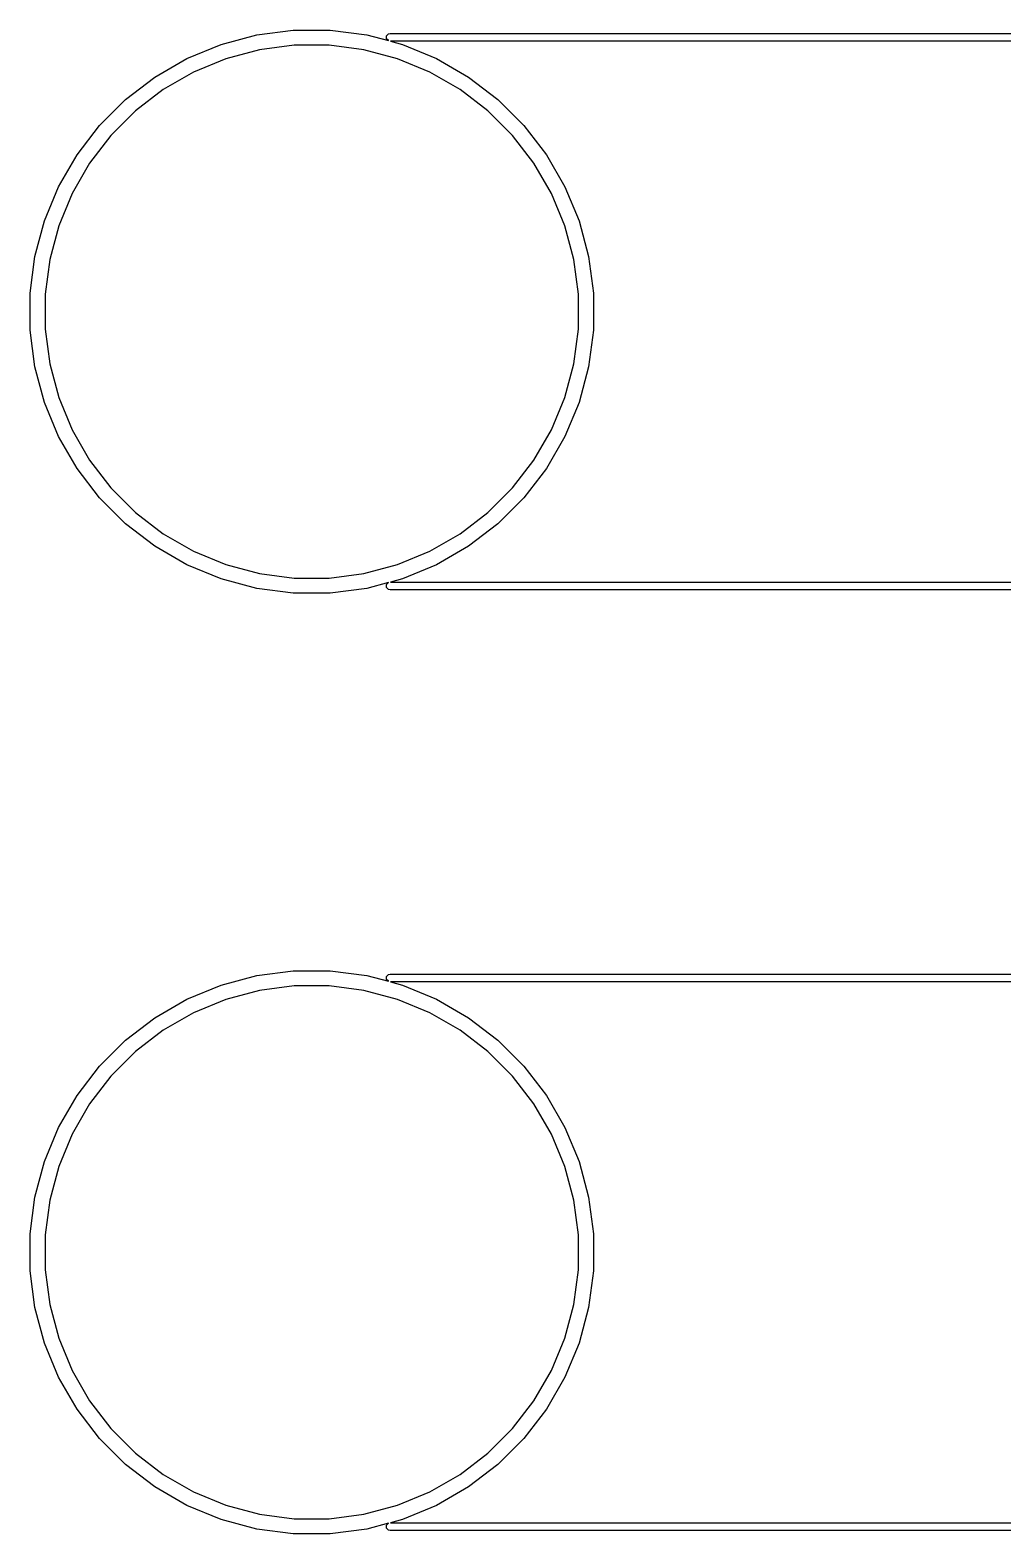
# Model space of a CAD drawing. Extents: x 2 to 13.8, y -9.5 to -0.7.
# Drawn here: x 12.9214 to 13.1657, y -3.5109 to -3.1332 of the extents above; entities that cross this region are included whole.
import ezdxf

# ---------------------------------------------------------------- set-up
doc = ezdxf.new("R2010")
doc.units = 0
doc.header["$MEASUREMENT"] = 0
doc.layers.add('BLACK', color=7, linetype='CONTINUOUS')

msp = doc.modelspace()

# ---------------------------------------------------------------- linework, layer by layer
at = {"layer": 'BLACK', "linetype": 'CONTINUOUS'}
for p, q in [((12.96935, -3.13683), (12.9783, -3.13443)), ((12.9783, -3.13443), (12.98749, -3.13322)), ((12.98749, -3.13322), (12.99676, -3.13322)), ((12.99676, -3.13322), (13.00595, -3.13443)), ((13.00595, -3.13443), (13.01137, -3.13588)), ((13.0109, -3.13466), (13.01143, -3.13413)), ((13.01143, -3.13413), (13.01181, -3.13406)), ((13.01181, -3.13406), (13.40891, -3.13406)), ((12.96078, -3.14038), (12.96935, -3.13683)), ((12.97904, -3.13815), (12.97057, -3.14042)), ((12.98774, -3.13701), (12.97904, -3.13815)), ((12.99651, -3.13701), (12.98774, -3.13701)), ((13.00521, -3.13815), (12.99651, -3.13701)), ((13.01369, -3.14042), (13.00521, -3.13815)), ((13.0109, -3.13542), (13.0109, -3.13466)), ((13.01137, -3.13588), (13.0109, -3.13542)), ((13.01189, -3.13602), (13.01491, -3.13683)), ((13.3842, -3.13602), (13.01189, -3.13602)), ((13.01491, -3.13683), (13.02347, -3.14038)), ((12.95275, -3.14501), (12.96078, -3.14038)), ((12.97057, -3.14042), (12.96246, -3.14378)), ((13.02179, -3.14378), (13.01369, -3.14042)), ((13.02347, -3.14038), (13.0315, -3.14501)), ((12.9454, -3.15066), (12.95275, -3.14501)), ((12.96246, -3.14378), (12.95486, -3.14817)), ((13.02939, -3.14817), (13.02179, -3.14378)), ((13.0315, -3.14501), (13.03885, -3.15066)), ((12.95486, -3.14817), (12.9479, -3.15351)), ((13.03635, -3.15351), (13.02939, -3.14817)), ((12.93885, -3.15721), (12.9454, -3.15066)), ((13.03885, -3.15066), (13.04541, -3.15721)), ((12.9479, -3.15351), (12.9417, -3.15971)), ((13.04255, -3.15971), (13.03635, -3.15351)), ((12.9332, -3.16457), (12.93885, -3.15721)), ((12.9417, -3.15971), (12.93636, -3.16667)), ((13.04789, -3.16667), (13.04255, -3.15971)), ((13.04541, -3.15721), (13.05105, -3.16457)), ((12.92857, -3.17259), (12.9332, -3.16457)), ((13.05105, -3.16457), (13.05568, -3.17259)), ((12.93636, -3.16667), (12.93197, -3.17427)), ((13.05228, -3.17427), (13.04789, -3.16667)), ((12.92502, -3.18116), (12.92857, -3.17259)), ((12.93197, -3.17427), (12.92861, -3.18238)), ((13.05564, -3.18238), (13.05228, -3.17427)), ((13.05568, -3.17259), (13.05923, -3.18116)), ((12.92262, -3.19011), (12.92502, -3.18116)), ((12.92861, -3.18238), (12.92634, -3.19085)), ((13.05791, -3.19085), (13.05564, -3.18238)), ((13.05923, -3.18116), (13.06163, -3.19011)), ((12.92141, -3.1993), (12.92262, -3.19011)), ((12.92634, -3.19085), (12.9252, -3.19955)), ((13.05906, -3.19955), (13.05791, -3.19085)), ((13.06163, -3.19011), (13.06284, -3.1993)), ((12.92141, -3.19955), (12.92141, -3.1993)), ((12.92141, -3.20857), (12.92141, -3.19955)), ((12.9252, -3.19955), (12.9252, -3.20832)), ((13.05906, -3.20832), (13.05906, -3.19955)), ((13.06284, -3.1993), (13.06284, -3.20857)), ((12.92262, -3.21776), (12.92141, -3.20857)), ((12.9252, -3.20832), (12.92634, -3.21702)), ((13.05791, -3.21702), (13.05906, -3.20832)), ((13.06284, -3.20857), (13.06163, -3.21776)), ((12.92634, -3.21702), (12.92861, -3.2255)), ((13.05564, -3.2255), (13.05791, -3.21702)), ((12.92502, -3.22672), (12.92262, -3.21776)), ((13.06163, -3.21776), (13.05923, -3.22672)), ((12.92857, -3.23528), (12.92502, -3.22672)), ((12.92861, -3.2255), (12.93197, -3.2336)), ((13.05228, -3.2336), (13.05564, -3.2255)), ((13.05923, -3.22672), (13.05568, -3.23528)), ((12.9332, -3.24331), (12.92857, -3.23528)), ((12.93197, -3.2336), (12.93636, -3.2412)), ((13.04789, -3.2412), (13.05228, -3.2336)), ((13.05568, -3.23528), (13.05105, -3.24331)), ((12.93885, -3.25066), (12.9332, -3.24331)), ((12.93636, -3.2412), (12.9417, -3.24816)), ((13.04255, -3.24816), (13.04789, -3.2412)), ((13.05105, -3.24331), (13.04541, -3.25066)), ((12.9454, -3.25722), (12.93885, -3.25066)), ((12.9417, -3.24816), (12.9479, -3.25436)), ((13.03635, -3.25436), (13.04255, -3.24816)), ((13.04541, -3.25066), (13.03885, -3.25722)), ((12.9479, -3.25436), (12.95486, -3.25971)), ((13.02939, -3.25971), (13.03635, -3.25436)), ((12.95275, -3.26286), (12.9454, -3.25722)), ((13.03885, -3.25722), (13.0315, -3.26286)), ((12.96078, -3.26749), (12.95275, -3.26286)), ((12.95486, -3.25971), (12.96246, -3.26409)), ((13.02179, -3.26409), (13.02939, -3.25971)), ((13.0315, -3.26286), (13.02347, -3.26749)), ((12.96246, -3.26409), (12.97057, -3.26745)), ((13.01369, -3.26745), (13.02179, -3.26409)), ((12.96935, -3.27104), (12.96078, -3.26749)), ((12.97057, -3.26745), (12.97904, -3.26972)), ((12.97904, -3.26972), (12.98774, -3.27087)), ((12.99651, -3.27087), (13.00521, -3.26972)), ((13.00521, -3.26972), (13.01369, -3.26745)), ((13.02347, -3.26749), (13.01491, -3.27104)), ((12.9783, -3.27344), (12.96935, -3.27104)), ((12.98749, -3.27465), (12.9783, -3.27344)), ((12.98774, -3.27087), (12.99651, -3.27087)), ((13.00595, -3.27344), (12.99676, -3.27465)), ((13.01137, -3.27199), (13.00595, -3.27344)), ((13.0109, -3.27246), (13.01137, -3.27199)), ((13.0109, -3.27321), (13.0109, -3.27246)), ((13.01143, -3.27374), (13.0109, -3.27321)), ((13.01181, -3.27382), (13.01143, -3.27374)), ((13.32476, -3.27382), (13.01181, -3.27382)), ((13.01491, -3.27104), (13.01189, -3.27185)), ((13.01189, -3.27185), (13.321, -3.27185)), ((12.99676, -3.27465), (12.98749, -3.27465)), ((12.96935, -3.37305), (12.9783, -3.37065)), ((12.9783, -3.37065), (12.98749, -3.36944)), ((12.98749, -3.36944), (12.99676, -3.36944)), ((12.99676, -3.36944), (13.00595, -3.37065)), ((13.00595, -3.37065), (13.01137, -3.3721)), ((13.0109, -3.37088), (13.01143, -3.37035)), ((13.0109, -3.37164), (13.0109, -3.37088)), ((13.01137, -3.3721), (13.0109, -3.37164)), ((13.01143, -3.37035), (13.01181, -3.37028)), ((13.01181, -3.37028), (13.31443, -3.37028)), ((13.01189, -3.37224), (13.01491, -3.37305)), ((13.28972, -3.37224), (13.01189, -3.37224)), ((12.96078, -3.3766), (12.96935, -3.37305)), ((12.97904, -3.37437), (12.97057, -3.37664)), ((12.98774, -3.37323), (12.97904, -3.37437)), ((12.99651, -3.37323), (12.98774, -3.37323)), ((13.00521, -3.37437), (12.99651, -3.37323)), ((13.01369, -3.37664), (13.00521, -3.37437)), ((13.01491, -3.37305), (13.02347, -3.3766)), ((12.95275, -3.38123), (12.96078, -3.3766)), ((12.97057, -3.37664), (12.96246, -3.38)), ((13.02179, -3.38), (13.01369, -3.37664)), ((13.02347, -3.3766), (13.0315, -3.38123)), ((12.9454, -3.38688), (12.95275, -3.38123)), ((12.96246, -3.38), (12.95486, -3.38439)), ((13.02939, -3.38439), (13.02179, -3.38)), ((13.0315, -3.38123), (13.03885, -3.38688)), ((12.93885, -3.39343), (12.9454, -3.38688)), ((12.95486, -3.38439), (12.9479, -3.38973)), ((13.03635, -3.38973), (13.02939, -3.38439)), ((13.03885, -3.38688), (13.04541, -3.39343)), ((12.9479, -3.38973), (12.9417, -3.39593)), ((13.04255, -3.39593), (13.03635, -3.38973)), ((12.9332, -3.40079), (12.93885, -3.39343)), ((13.04541, -3.39343), (13.05105, -3.40079)), ((12.9417, -3.39593), (12.93636, -3.40289)), ((13.04789, -3.40289), (13.04255, -3.39593)), ((12.92857, -3.40881), (12.9332, -3.40079)), ((13.05105, -3.40079), (13.05568, -3.40881)), ((12.93636, -3.40289), (12.93197, -3.41049)), ((13.05228, -3.41049), (13.04789, -3.40289)), ((12.92502, -3.41738), (12.92857, -3.40881)), ((13.05568, -3.40881), (13.05923, -3.41738)), ((12.93197, -3.41049), (12.92861, -3.4186)), ((13.05564, -3.4186), (13.05228, -3.41049)), ((12.92262, -3.42633), (12.92502, -3.41738)), ((13.05923, -3.41738), (13.06163, -3.42633)), ((12.92861, -3.4186), (12.92634, -3.42707)), ((13.05791, -3.42707), (13.05564, -3.4186)), ((12.92141, -3.43552), (12.92262, -3.42633)), ((12.92634, -3.42707), (12.9252, -3.43577)), ((13.05906, -3.43577), (13.05791, -3.42707)), ((13.06163, -3.42633), (13.06284, -3.43552)), ((12.92141, -3.43577), (12.92141, -3.43552)), ((12.92141, -3.44479), (12.92141, -3.43577)), ((12.9252, -3.43577), (12.9252, -3.44454)), ((13.05906, -3.44454), (13.05906, -3.43577)), ((13.06284, -3.43552), (13.06284, -3.44479)), ((12.92262, -3.45398), (12.92141, -3.44479)), ((12.9252, -3.44454), (12.92634, -3.45324)), ((13.05791, -3.45324), (13.05906, -3.44454)), ((13.06284, -3.44479), (13.06163, -3.45398)), ((12.92502, -3.46294), (12.92262, -3.45398)), ((12.92634, -3.45324), (12.92861, -3.46172)), ((13.05564, -3.46172), (13.05791, -3.45324)), ((13.06163, -3.45398), (13.05923, -3.46294)), ((12.92857, -3.4715), (12.92502, -3.46294)), ((12.92861, -3.46172), (12.93197, -3.46982)), ((13.05228, -3.46982), (13.05564, -3.46172)), ((13.05923, -3.46294), (13.05568, -3.4715)), ((12.93197, -3.46982), (12.93636, -3.47742)), ((13.04789, -3.47742), (13.05228, -3.46982)), ((12.9332, -3.47953), (12.92857, -3.4715)), ((13.05568, -3.4715), (13.05105, -3.47953)), ((12.93636, -3.47742), (12.9417, -3.48438)), ((13.04255, -3.48438), (13.04789, -3.47742)), ((12.93885, -3.48688), (12.9332, -3.47953)), ((13.05105, -3.47953), (13.04541, -3.48688)), ((12.9417, -3.48438), (12.9479, -3.49059)), ((13.03635, -3.49059), (13.04255, -3.48438)), ((12.9454, -3.49344), (12.93885, -3.48688)), ((13.04541, -3.48688), (13.03885, -3.49344)), ((12.9479, -3.49059), (12.95486, -3.49593)), ((13.02939, -3.49593), (13.03635, -3.49059)), ((12.95275, -3.49908), (12.9454, -3.49344)), ((12.95486, -3.49593), (12.96246, -3.50031)), ((13.02179, -3.50031), (13.02939, -3.49593)), ((13.03885, -3.49344), (13.0315, -3.49908)), ((12.96078, -3.50372), (12.95275, -3.49908)), ((12.96246, -3.50031), (12.97057, -3.50367)), ((13.01369, -3.50367), (13.02179, -3.50031)), ((13.0315, -3.49908), (13.02347, -3.50372)), ((12.96935, -3.50726), (12.96078, -3.50372)), ((12.97057, -3.50367), (12.97904, -3.50594)), ((13.00521, -3.50594), (13.01369, -3.50367)), ((13.02347, -3.50372), (13.01491, -3.50726)), ((12.9783, -3.50966), (12.96935, -3.50726)), ((12.97904, -3.50594), (12.98774, -3.50709)), ((12.98774, -3.50709), (12.99651, -3.50709)), ((12.99651, -3.50709), (13.00521, -3.50594)), ((13.01137, -3.50821), (13.00595, -3.50966)), ((13.0109, -3.50868), (13.01137, -3.50821)), ((13.01491, -3.50726), (13.01189, -3.50807)), ((13.01189, -3.50807), (13.22651, -3.50807)), ((12.98749, -3.51087), (12.9783, -3.50966)), ((12.99676, -3.51087), (12.98749, -3.51087)), ((13.00595, -3.50966), (12.99676, -3.51087)), ((13.0109, -3.50943), (13.0109, -3.50868)), ((13.01143, -3.50996), (13.0109, -3.50943)), ((13.01181, -3.51004), (13.01143, -3.50996)), ((13.23028, -3.51004), (13.01181, -3.51004))]:
    msp.add_line(p, q, dxfattribs=at)

doc.saveas('drawing.dxf')
